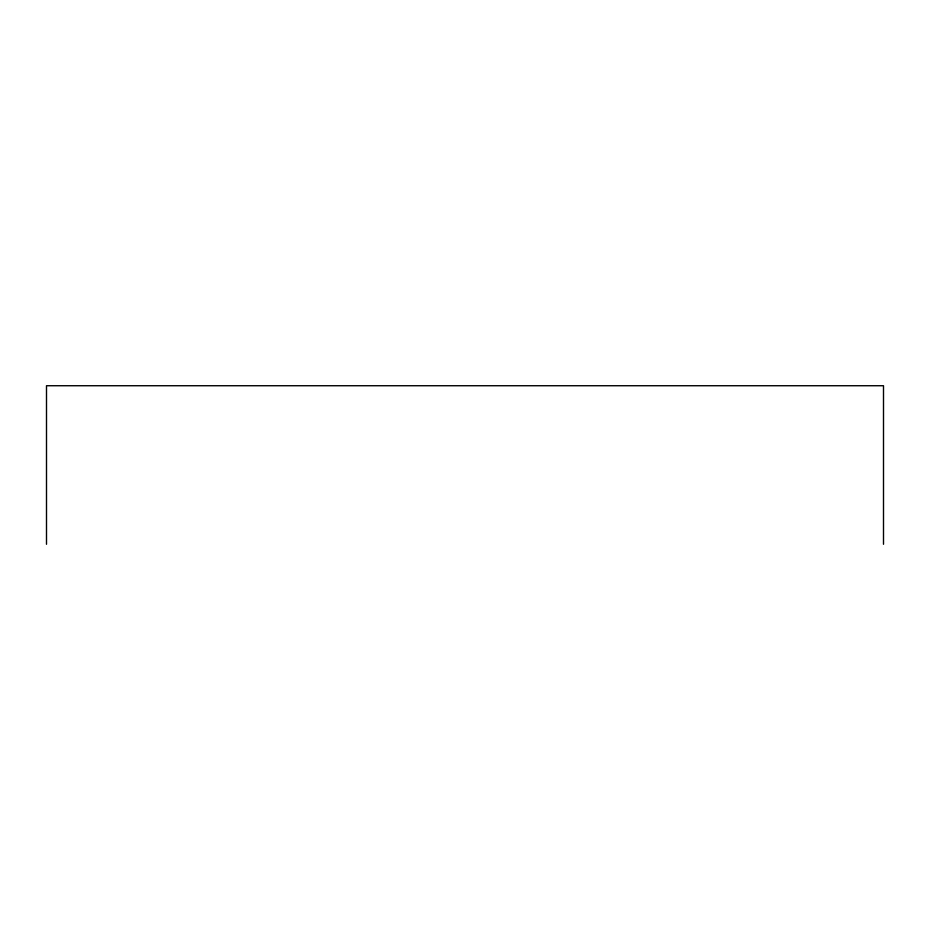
<?xml version="1.0" encoding="UTF-8"?>
<svg xmlns="http://www.w3.org/2000/svg" width="930" height="930" viewBox="0 0 930 930"><rect width="100%" height="100%" fill="white"/><g stroke="black" fill="none" stroke-linecap="round" stroke-linejoin="round"><path stroke-width="1.4" d="M883.5 544.271L883.5 385.729L46.5 385.729L46.5 544.271"/></g></svg>
